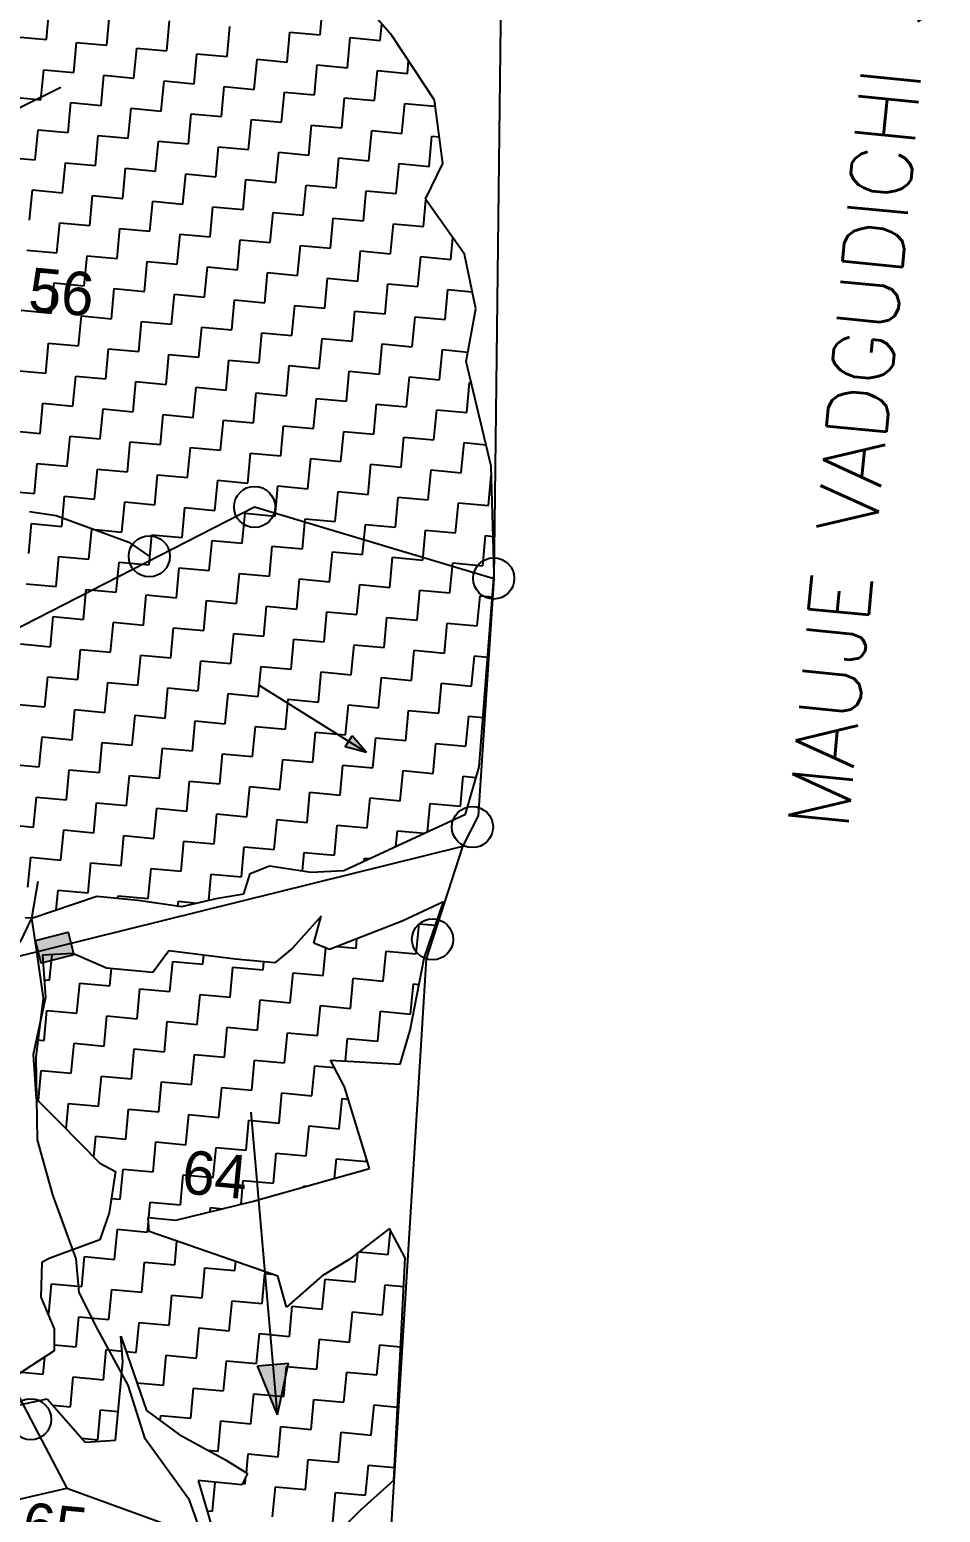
# Model space of a CAD drawing. Header units: metres. Extents: x 284554 to 287504, y 2026012 to 2031182.
# Drawn here: x 286785 to 287174, y 2029447 to 2030080 of the extents above; entities that cross this region are included whole.
import ezdxf
from ezdxf.enums import TextEntityAlignment as Align

# ---------------------------------------------------------------- set-up
doc = ezdxf.new("R2010")
doc.units = ezdxf.units.M
for name, color, linetype in [('LINE_WATER', 4, 'Continuous'), ('POLY_HATCH', 12, 'Continuous'), ('POLY_PARCEL', 6, 'Continuous'), ('TEXT_MAPOUT', 7, 'Continuous'), ('TEXT_PARCEL', 7, 'Continuous'), ('V_BOUND_LINE', 7, 'Continuous')]:
    doc.layers.add(name, color=color, linetype=linetype)
doc.styles.get("Standard").update_dxf_attribs({"font": 'simplex.shx'})
doc.styles.add('TEXT_MAP', font='')
doc.styles.get('TEXT_MAP').set_extended_font_data('Kruti Dev 050')

msp = doc.modelspace()

# ---------------------------------------------------------------- hatches: boundary and pattern name
h = msp.add_hatch(color=256)
h.paths.add_polyline_path([(286920.96, 2029776.45), (286919.5, 2029774.12), (286928.58, 2029771.68)])
h.paths.add_polyline_path([(286928.58, 2029771.68), (286922.42, 2029778.78), (286920.96, 2029776.45)])
msp.add_hatch(color=256).paths.add_polyline_path([(286787.28, 2029691.46), (286789.67, 2029681.82), (286803.61, 2029685.28), (286801.21, 2029694.92)])
h = msp.add_hatch(color=256)
h.paths.add_polyline_path([(286888.68, 2029510.34), (286882.12, 2029509.77), (286890.54, 2029488.9)])
h.paths.add_polyline_path([(286890.54, 2029488.9), (286895.24, 2029510.91), (286888.68, 2029510.34)])

# ---------------------------------------------------------------- linework, layer by layer
for points in [[(286681.96, 2029998.22), (286798.15, 2030055.81)], [(286928.58, 2029771.68), (286882.67, 2029800.42)], [(286919.5, 2029774.12), (286922.42, 2029778.78)], [(286928.58, 2029771.68), (286919.5, 2029774.12)], [(286928.58, 2029771.68), (286922.42, 2029778.78)], [(286890.54, 2029488.9), (286879.34, 2029618.09)], [(286882.12, 2029509.77), (286895.24, 2029510.91)], [(286890.54, 2029488.9), (286882.12, 2029509.77)], [(286890.54, 2029488.9), (286895.24, 2029510.91)]]:
    msp.add_lwpolyline(points)
msp.add_lwpolyline([(286803.61, 2029685.28), (286789.67, 2029681.82), (286787.28, 2029691.46), (286801.21, 2029694.92)], close=True)
for centre in [(286880.82, 2029876.54), (286835.87, 2029855.46), (286982.9, 2029846), (286973.82, 2029739.85), (286956.78, 2029691.91), (286785.26, 2029487.03)]:
    msp.add_circle(centre, 8.78)
at = {"layer": 'LINE_WATER'}
for p, q in [((286784.75, 2029874.54), (286796.11, 2029872.86)), ((286796.11, 2029872.86), (286827.1, 2029861.57)), ((286827.1, 2029861.57), (286835.87, 2029855.46)), ((286785.75, 2029700.99), (286788.51, 2029716.71)), ((286787.63, 2029688.72), (286785.75, 2029700.99)), ((286790.77, 2029666.82), (286787.63, 2029688.72)), ((286787.55, 2029641.64), (286790.77, 2029666.82)), ((286788.2, 2029606.3), (286787.55, 2029641.64)), ((286794.65, 2029582.8), (286788.2, 2029606.3)), ((286804.63, 2029555.52), (286794.65, 2029582.8)), ((286805.88, 2029541.15), (286804.63, 2029555.52)), ((286813.91, 2029525.28), (286805.88, 2029541.15)), ((286826.82, 2029501.61), (286813.91, 2029525.28)), ((286834.15, 2029478.63), (286826.82, 2029501.61)), ((286853.06, 2029452.47), (286834.15, 2029478.63)), ((286859.91, 2029433.28), (286853.06, 2029452.47))]:
    msp.add_line(p, q, dxfattribs=at)
at = {"layer": 'POLY_HATCH'}
for p, q in [((286939.37, 2030077.81), (286918.73, 2030101.6)), ((286957.68, 2030050.26), (286939.37, 2030077.81)), ((286961.11, 2030023.11), (286957.68, 2030050.26)), ((286953.72, 2030007.9), (286961.11, 2030023.11)), ((286970.43, 2029984.47), (286953.72, 2030007.9)), ((286975.21, 2029961.17), (286970.43, 2029984.47)), ((286971.12, 2029938.7), (286975.21, 2029961.17)), ((286981.86, 2029893.97), (286971.12, 2029938.7)), ((286983.1, 2029848.17), (286981.86, 2029893.97)), ((286976.72, 2029765.63), (286983.1, 2029848.17)), ((286970.84, 2029745.31), (286976.72, 2029765.63)), ((286918.88, 2029721.34), (286970.84, 2029745.31)), ((286878.99, 2029720.1), (286887.25, 2029723.31)), ((286887.25, 2029723.31), (286904.9, 2029720.66)), ((286876.19, 2029711.42), (286878.99, 2029720.1)), ((286904.9, 2029720.66), (286918.88, 2029721.34)), ((286785.73, 2029700.99), (286813.45, 2029710.33)), ((286813.45, 2029710.33), (286831.19, 2029708.67)), ((286865.08, 2029709.48), (286876.19, 2029711.42)), ((286831.19, 2029708.67), (286849.83, 2029705.93)), ((286849.83, 2029705.93), (286865.08, 2029709.48)), ((286961.45, 2029707.91), (286943.77, 2029699.63)), ((286953.23, 2029683.84), (286961.45, 2029707.91)), ((286780.77, 2029690.52), (286785.73, 2029700.99)), ((286909.17, 2029701.87), (286896.95, 2029688.1)), ((286906.1, 2029690.23), (286909.17, 2029701.87)), ((286943.77, 2029699.63), (286912.81, 2029687.61)), ((286803.28, 2029685.92), (286790.28, 2029685.15)), ((286790.28, 2029685.15), (286791.58, 2029667.14)), ((286817.61, 2029679.62), (286803.28, 2029685.92)), ((286844.16, 2029687.07), (286837.32, 2029677.77)), ((286872.65, 2029683.42), (286844.16, 2029687.07)), ((286896.95, 2029688.1), (286889.41, 2029681.85)), ((286912.81, 2029687.61), (286906.1, 2029690.23)), ((286837.32, 2029677.77), (286817.61, 2029679.62)), ((286889.41, 2029681.85), (286872.65, 2029683.42)), ((286947.24, 2029653.12), (286953.23, 2029683.84)), ((286791.58, 2029667.14), (286786.32, 2029642.79)), ((286942.9, 2029638.62), (286947.24, 2029653.12)), ((286786.32, 2029642.79), (286787.53, 2029623.8)), ((286919.13, 2029628.92), (286913.24, 2029640.4)), ((286913.24, 2029640.4), (286942.9, 2029638.62)), ((286929.8, 2029594.14), (286919.13, 2029628.92)), ((286787.53, 2029623.8), (286797.55, 2029613.92)), ((286797.55, 2029613.92), (286814.8, 2029596.4)), ((286814.8, 2029596.4), (286821.43, 2029592.8)), ((286821.43, 2029592.8), (286818.78, 2029575.16)), ((286879.75, 2029579.93), (286929.8, 2029594.14)), ((286847.19, 2029572.04), (286879.75, 2029579.93)), ((286818.78, 2029575.16), (286814.72, 2029563.62)), ((286835.8, 2029567.14), (286835.36, 2029573.15)), ((286835.36, 2029573.15), (286847.19, 2029572.04)), ((286863.74, 2029557.58), (286835.8, 2029567.14)), ((286938.34, 2029568.49), (286921.19, 2029555.19)), ((286945.12, 2029555.93), (286938.34, 2029568.49)), ((286814.72, 2029563.62), (286793.1, 2029555.7)), ((286789.96, 2029554.01), (286789.56, 2029539.14)), ((286793.1, 2029555.7), (286789.96, 2029554.01)), ((286890.69, 2029548.1), (286863.74, 2029557.58)), ((286921.19, 2029555.19), (286909.61, 2029548.32)), ((286940.22, 2029460.99), (286945.12, 2029555.93)), ((286894.43, 2029534.83), (286890.69, 2029548.1)), ((286909.61, 2029548.32), (286894.43, 2029534.83)), ((286789.56, 2029539.14), (286795.27, 2029525.69)), ((286795.27, 2029525.69), (286795.31, 2029516.25)), ((286824.63, 2029511.54), (286823.68, 2029522.56)), ((286823.68, 2029522.56), (286834.62, 2029490.74)), ((286795.31, 2029516.25), (286775.2, 2029503.22)), ((286821.5, 2029478.05), (286824.63, 2029511.54)), ((286779.15, 2029492.94), (286792.33, 2029495.68)), ((286792.33, 2029495.68), (286808.51, 2029477.28)), ((286834.62, 2029490.74), (286848.58, 2029480.49)), ((286808.51, 2029477.28), (286821.5, 2029478.05)), ((286848.58, 2029480.49), (286868.45, 2029469.69)), ((286868.45, 2029469.69), (286877.85, 2029463.84)), ((286877.85, 2029463.84), (286875.42, 2029459.1)), ((286875.42, 2029459.1), (286856.69, 2029460.85)), ((286856.69, 2029460.85), (286864.24, 2029435.3)), ((286926.12, 2029448.4), (286940.22, 2029460.99)), ((286915.16, 2029437.5), (286926.12, 2029448.4))]:
    msp.add_line(p, q, dxfattribs=at)
at = {"layer": 'POLY_HATCH', "linetype": 'Continuous'}
for p, q in [((286908.77, 2030078.1), (286909.97, 2030090.94)), ((286792.01, 2030076.06), (286793.21, 2030088.9)), ((286817.69, 2030073.66), (286818.89, 2030086.5)), ((286843.37, 2030071.26), (286844.57, 2030084.1)), ((286779.17, 2030077.26), (286792.01, 2030076.06)), ((286869.05, 2030068.86), (286870.25, 2030081.7)), ((286894.73, 2030066.46), (286895.93, 2030079.3)), ((286895.93, 2030079.3), (286908.77, 2030078.1)), ((286920.41, 2030064.06), (286921.61, 2030076.9)), ((286921.61, 2030076.9), (286934.45, 2030075.7)), ((286934.45, 2030075.7), (286935.1, 2030082.73)), ((286803.65, 2030062.02), (286804.85, 2030074.86)), ((286804.85, 2030074.86), (286817.69, 2030073.66)), ((286829.33, 2030059.62), (286830.53, 2030072.46)), ((286830.53, 2030072.46), (286843.37, 2030071.26)), ((286855.01, 2030057.22), (286856.21, 2030070.06)), ((286856.21, 2030070.06), (286869.05, 2030068.86)), ((286880.69, 2030054.82), (286881.89, 2030067.66)), ((286881.89, 2030067.66), (286894.73, 2030066.46)), ((286906.37, 2030052.42), (286907.57, 2030065.26)), ((286907.57, 2030065.26), (286920.41, 2030064.06)), ((286946.09, 2030061.66), (286946.58, 2030066.96)), ((286789.61, 2030050.38), (286790.81, 2030063.22)), ((286790.81, 2030063.22), (286803.65, 2030062.02)), ((286815.29, 2030047.98), (286816.49, 2030060.82)), ((286816.49, 2030060.82), (286829.33, 2030059.62)), ((286840.97, 2030045.58), (286842.17, 2030058.42)), ((286842.17, 2030058.42), (286855.01, 2030057.22)), ((286932.05, 2030050.03), (286933.25, 2030062.86)), ((286933.25, 2030062.86), (286946.09, 2030061.66)), ((286776.77, 2030051.58), (286789.61, 2030050.38)), ((286866.65, 2030043.18), (286867.85, 2030056.02)), ((286867.85, 2030056.02), (286880.69, 2030054.82)), ((286892.33, 2030040.79), (286893.53, 2030053.62)), ((286893.53, 2030053.62), (286906.37, 2030052.42)), ((286801.25, 2030036.34), (286802.45, 2030049.18)), ((286802.45, 2030049.18), (286815.29, 2030047.98)), ((286826.93, 2030033.95), (286828.13, 2030046.78)), ((286828.13, 2030046.78), (286840.97, 2030045.58)), ((286918.01, 2030038.39), (286919.21, 2030051.23)), ((286919.21, 2030051.23), (286932.05, 2030050.03)), ((286943.69, 2030035.99), (286944.89, 2030048.83)), ((286944.89, 2030048.83), (286957.72, 2030047.63)), ((286957.72, 2030047.63), (286957.85, 2030048.94)), ((286852.61, 2030031.55), (286853.81, 2030044.38)), ((286853.81, 2030044.38), (286866.65, 2030043.18)), ((286878.29, 2030029.15), (286879.49, 2030041.99)), ((286879.49, 2030041.99), (286892.33, 2030040.79)), ((286903.97, 2030026.75), (286905.17, 2030039.59)), ((286905.17, 2030039.59), (286918.01, 2030038.39)), ((286787.21, 2030024.71), (286788.41, 2030037.54)), ((286788.41, 2030037.54), (286801.25, 2030036.34)), ((286812.89, 2030022.31), (286814.09, 2030035.14)), ((286814.09, 2030035.14), (286826.93, 2030033.95)), ((286838.57, 2030019.91), (286839.77, 2030032.75)), ((286839.77, 2030032.75), (286852.61, 2030031.55)), ((286929.65, 2030024.35), (286930.85, 2030037.19)), ((286930.85, 2030037.19), (286943.69, 2030035.99)), ((286955.33, 2030021.95), (286956.53, 2030034.79)), ((286956.53, 2030034.79), (286959.67, 2030034.49)), ((286864.25, 2030017.51), (286865.45, 2030030.35)), ((286865.45, 2030030.35), (286878.29, 2030029.15)), ((286889.93, 2030015.11), (286891.13, 2030027.95)), ((286891.13, 2030027.95), (286903.97, 2030026.75)), ((286774.37, 2030025.9), (286787.21, 2030024.71)), ((286798.85, 2030010.67), (286800.05, 2030023.51)), ((286800.05, 2030023.51), (286812.89, 2030022.31)), ((286824.53, 2030008.27), (286825.73, 2030021.11)), ((286825.73, 2030021.11), (286838.57, 2030019.91)), ((286915.61, 2030012.71), (286916.81, 2030025.55)), ((286916.81, 2030025.55), (286929.65, 2030024.35)), ((286941.29, 2030010.31), (286942.49, 2030023.15)), ((286942.49, 2030023.15), (286955.33, 2030021.95)), ((286850.21, 2030005.87), (286851.41, 2030018.71)), ((286851.41, 2030018.71), (286864.25, 2030017.51)), ((286875.89, 2030003.47), (286877.09, 2030016.31)), ((286877.09, 2030016.31), (286889.93, 2030015.11)), ((286901.57, 2030001.07), (286902.77, 2030013.91)), ((286902.77, 2030013.91), (286915.61, 2030012.71)), ((286784.81, 2029999.03), (286786.01, 2030011.87)), ((286786.01, 2030011.87), (286798.85, 2030010.67)), ((286810.49, 2029996.63), (286811.69, 2030009.47)), ((286811.69, 2030009.47), (286824.53, 2030008.27)), ((286927.25, 2029998.67), (286928.45, 2030011.51)), ((286928.45, 2030011.51), (286941.29, 2030010.31)), ((286952.93, 2029996.27), (286953.98, 2030007.54)), ((286954.08, 2030008.64), (286954.13, 2030009.11)), ((286954.13, 2030009.11), (286954.3, 2030009.09)), ((286836.17, 2029994.23), (286837.37, 2030007.07)), ((286837.37, 2030007.07), (286850.21, 2030005.87)), ((286861.85, 2029991.83), (286863.05, 2030004.67)), ((286863.05, 2030004.67), (286875.89, 2030003.47)), ((286887.53, 2029989.43), (286888.73, 2030002.27)), ((286888.73, 2030002.27), (286901.57, 2030001.07)), ((286796.45, 2029984.99), (286797.65, 2029997.83)), ((286797.65, 2029997.83), (286810.49, 2029996.63)), ((286822.13, 2029982.59), (286823.33, 2029995.43)), ((286823.33, 2029995.43), (286836.17, 2029994.23)), ((286913.21, 2029987.03), (286914.41, 2029999.87)), ((286914.41, 2029999.87), (286927.25, 2029998.67)), ((286938.89, 2029984.63), (286940.09, 2029997.47)), ((286940.09, 2029997.47), (286952.93, 2029996.27)), ((286847.81, 2029980.19), (286849.01, 2029993.03)), ((286849.01, 2029993.03), (286861.85, 2029991.83)), ((286873.49, 2029977.79), (286874.69, 2029990.63)), ((286874.69, 2029990.63), (286887.53, 2029989.43)), ((286899.17, 2029975.39), (286900.37, 2029988.23)), ((286900.37, 2029988.23), (286913.21, 2029987.03)), ((286964.57, 2029982.23), (286965.43, 2029991.48)), ((286783.61, 2029986.19), (286796.45, 2029984.99)), ((286808.09, 2029970.95), (286809.29, 2029983.79)), ((286809.29, 2029983.79), (286822.13, 2029982.59)), ((286924.85, 2029972.99), (286926.05, 2029985.83)), ((286926.05, 2029985.83), (286938.89, 2029984.63)), ((286950.53, 2029970.59), (286951.73, 2029983.43)), ((286951.73, 2029983.43), (286964.57, 2029982.23)), ((286833.77, 2029968.55), (286834.97, 2029981.39)), ((286834.97, 2029981.39), (286847.81, 2029980.19)), ((286859.45, 2029966.15), (286860.65, 2029978.99)), ((286860.65, 2029978.99), (286873.49, 2029977.79)), ((286885.13, 2029963.75), (286886.33, 2029976.59)), ((286886.33, 2029976.59), (286899.17, 2029975.39)), ((286794.05, 2029959.31), (286795.25, 2029972.15)), ((286795.25, 2029972.15), (286808.09, 2029970.95)), ((286819.73, 2029956.91), (286820.93, 2029969.75)), ((286820.93, 2029969.75), (286833.77, 2029968.55)), ((286910.81, 2029961.35), (286912.01, 2029974.19)), ((286912.01, 2029974.19), (286924.85, 2029972.99)), ((286936.49, 2029958.95), (286937.69, 2029971.79)), ((286937.69, 2029971.79), (286950.53, 2029970.59)), ((286962.17, 2029956.55), (286963.37, 2029969.39)), ((286963.37, 2029969.39), (286973.72, 2029968.42)), ((286845.41, 2029954.51), (286846.61, 2029967.35)), ((286846.61, 2029967.35), (286859.45, 2029966.15)), ((286871.09, 2029952.11), (286872.29, 2029964.95)), ((286872.29, 2029964.95), (286885.13, 2029963.75)), ((286781.21, 2029960.51), (286794.05, 2029959.31)), ((286805.69, 2029945.27), (286806.89, 2029958.11)), ((286806.89, 2029958.11), (286819.73, 2029956.91)), ((286896.77, 2029949.71), (286897.97, 2029962.55)), ((286897.97, 2029962.55), (286910.81, 2029961.35)), ((286922.45, 2029947.31), (286923.65, 2029960.15)), ((286923.65, 2029960.15), (286936.49, 2029958.95)), ((286948.13, 2029944.91), (286949.33, 2029957.75)), ((286949.33, 2029957.75), (286962.17, 2029956.55)), ((286831.37, 2029942.87), (286832.57, 2029955.71)), ((286832.57, 2029955.71), (286845.41, 2029954.51)), ((286857.05, 2029940.47), (286858.25, 2029953.31)), ((286858.25, 2029953.31), (286871.09, 2029952.11)), ((286882.73, 2029938.07), (286883.93, 2029950.91)), ((286883.93, 2029950.91), (286896.77, 2029949.71)), ((286791.65, 2029933.63), (286792.85, 2029946.47)), ((286792.85, 2029946.47), (286805.69, 2029945.27)), ((286817.33, 2029931.23), (286818.53, 2029944.07)), ((286818.53, 2029944.07), (286831.37, 2029942.87)), ((286908.41, 2029935.67), (286909.61, 2029948.51)), ((286909.61, 2029948.51), (286922.45, 2029947.31)), ((286934.09, 2029933.27), (286935.29, 2029946.11)), ((286935.29, 2029946.11), (286948.13, 2029944.91)), ((286843.01, 2029928.83), (286844.21, 2029941.67)), ((286844.21, 2029941.67), (286857.05, 2029940.47)), ((286868.69, 2029926.43), (286869.89, 2029939.27)), ((286869.89, 2029939.27), (286882.73, 2029938.07)), ((286959.77, 2029930.87), (286960.97, 2029943.71)), ((286960.97, 2029943.71), (286971.85, 2029942.69)), ((286778.82, 2029934.83), (286791.65, 2029933.63)), ((286803.29, 2029919.59), (286804.49, 2029932.43)), ((286804.49, 2029932.43), (286817.33, 2029931.23)), ((286894.37, 2029924.03), (286895.57, 2029936.87)), ((286895.57, 2029936.87), (286908.41, 2029935.67)), ((286920.05, 2029921.63), (286921.25, 2029934.47)), ((286921.25, 2029934.47), (286934.09, 2029933.27)), ((286945.73, 2029919.23), (286946.93, 2029932.07)), ((286946.93, 2029932.07), (286959.77, 2029930.87)), ((286828.97, 2029917.19), (286830.17, 2029930.03)), ((286830.17, 2029930.03), (286843.01, 2029928.83)), ((286854.65, 2029914.79), (286855.85, 2029927.63)), ((286855.85, 2029927.63), (286868.69, 2029926.43)), ((286880.33, 2029912.39), (286881.53, 2029925.23)), ((286881.53, 2029925.23), (286894.37, 2029924.03)), ((286971.41, 2029916.83), (286972.61, 2029929.67)), ((286972.61, 2029929.67), (286973.3, 2029929.61)), ((286789.25, 2029907.95), (286790.45, 2029920.79)), ((286790.45, 2029920.79), (286803.29, 2029919.59)), ((286906.01, 2029909.99), (286907.21, 2029922.83)), ((286907.21, 2029922.83), (286920.05, 2029921.63)), ((286931.69, 2029907.59), (286932.89, 2029920.43)), ((286932.89, 2029920.43), (286945.73, 2029919.23)), ((286814.93, 2029905.55), (286816.13, 2029918.39)), ((286816.13, 2029918.39), (286828.97, 2029917.19)), ((286840.61, 2029903.15), (286841.81, 2029915.99)), ((286841.81, 2029915.99), (286854.65, 2029914.79)), ((286866.29, 2029900.75), (286867.49, 2029913.59)), ((286867.49, 2029913.59), (286880.33, 2029912.39)), ((286957.37, 2029905.19), (286958.57, 2029918.03)), ((286958.57, 2029918.03), (286971.41, 2029916.83)), ((286776.42, 2029909.15), (286789.25, 2029907.95)), ((286800.89, 2029893.91), (286802.09, 2029906.75)), ((286802.09, 2029906.75), (286814.93, 2029905.55)), ((286891.97, 2029898.35), (286893.17, 2029911.19)), ((286893.17, 2029911.19), (286906.01, 2029909.99)), ((286917.65, 2029895.95), (286918.85, 2029908.79)), ((286918.85, 2029908.79), (286931.69, 2029907.59)), ((286943.33, 2029893.55), (286944.53, 2029906.39)), ((286944.53, 2029906.39), (286957.37, 2029905.19)), ((286826.57, 2029891.51), (286827.77, 2029904.35)), ((286827.77, 2029904.35), (286840.61, 2029903.15)), ((286852.25, 2029889.11), (286853.45, 2029901.95)), ((286853.45, 2029901.95), (286866.29, 2029900.75)), ((286969.01, 2029891.15), (286970.21, 2029903.99)), ((286970.21, 2029903.99), (286979.66, 2029903.11)), ((286786.86, 2029882.27), (286788.06, 2029895.11)), ((286788.06, 2029895.11), (286800.89, 2029893.91)), ((286877.93, 2029886.71), (286879.13, 2029899.55)), ((286879.13, 2029899.55), (286891.97, 2029898.35)), ((286903.61, 2029884.31), (286904.81, 2029897.15)), ((286904.81, 2029897.15), (286917.65, 2029895.95)), ((286929.29, 2029881.91), (286930.49, 2029894.75)), ((286930.49, 2029894.75), (286943.33, 2029893.55)), ((286812.53, 2029879.87), (286813.73, 2029892.71)), ((286813.73, 2029892.71), (286826.57, 2029891.51)), ((286838.21, 2029877.47), (286839.41, 2029890.31)), ((286839.41, 2029890.31), (286852.25, 2029889.11)), ((286863.89, 2029875.07), (286865.09, 2029887.91)), ((286865.09, 2029887.91), (286877.93, 2029886.71)), ((286954.97, 2029879.51), (286956.17, 2029892.35)), ((286956.17, 2029892.35), (286969.01, 2029891.15)), ((286980.65, 2029877.11), (286981.85, 2029889.95)), ((286981.85, 2029889.95), (286981.96, 2029889.94)), ((286774.02, 2029883.47), (286786.86, 2029882.27)), ((286798.49, 2029868.23), (286799.69, 2029881.07)), ((286799.69, 2029881.07), (286812.53, 2029879.87)), ((286889.57, 2029872.67), (286890.77, 2029885.51)), ((286890.77, 2029885.51), (286903.61, 2029884.31)), ((286915.25, 2029870.27), (286916.45, 2029883.11)), ((286916.45, 2029883.11), (286929.29, 2029881.91)), ((286940.93, 2029867.87), (286942.13, 2029880.71)), ((286942.13, 2029880.71), (286954.97, 2029879.51)), ((286824.17, 2029865.83), (286825.37, 2029878.67)), ((286825.37, 2029878.67), (286838.21, 2029877.47)), ((286849.85, 2029863.43), (286851.05, 2029876.27)), ((286851.05, 2029876.27), (286863.89, 2029875.07)), ((286966.61, 2029865.47), (286967.81, 2029878.31)), ((286967.81, 2029878.31), (286980.65, 2029877.11)), ((286784.46, 2029856.59), (286785.66, 2029869.43)), ((286785.66, 2029869.43), (286798.49, 2029868.23)), ((286875.53, 2029861.03), (286876.73, 2029873.87)), ((286876.73, 2029873.87), (286889.57, 2029872.67)), ((286901.21, 2029858.63), (286902.41, 2029871.47)), ((286902.41, 2029871.47), (286915.25, 2029870.27)), ((286926.89, 2029856.24), (286928.09, 2029869.07)), ((286928.09, 2029869.07), (286940.93, 2029867.87)), ((286810.13, 2029854.19), (286811.33, 2029867.03)), ((286811.33, 2029867.03), (286824.17, 2029865.83)), ((286835.81, 2029851.79), (286837.01, 2029864.63)), ((286837.01, 2029864.63), (286849.85, 2029863.43)), ((286861.49, 2029849.39), (286862.69, 2029862.23)), ((286862.69, 2029862.23), (286875.53, 2029861.03)), ((286952.57, 2029853.84), (286953.77, 2029866.67)), ((286953.77, 2029866.67), (286966.61, 2029865.47)), ((286978.25, 2029851.44), (286979.45, 2029864.28)), ((286979.45, 2029864.28), (286982.67, 2029863.97)), ((286796.1, 2029842.55), (286797.3, 2029855.39)), ((286797.3, 2029855.39), (286810.13, 2029854.19)), ((286887.17, 2029847), (286888.37, 2029859.83)), ((286888.37, 2029859.83), (286901.21, 2029858.63)), ((286912.85, 2029844.6), (286914.05, 2029857.43)), ((286914.05, 2029857.43), (286926.89, 2029856.24)), ((286821.77, 2029840.15), (286822.97, 2029852.99)), ((286822.97, 2029852.99), (286835.81, 2029851.79)), ((286847.45, 2029837.76), (286848.65, 2029850.59)), ((286848.65, 2029850.59), (286861.49, 2029849.39)), ((286938.53, 2029842.2), (286939.73, 2029855.04)), ((286939.73, 2029855.04), (286952.57, 2029853.84)), ((286964.21, 2029839.8), (286965.41, 2029852.64)), ((286965.41, 2029852.64), (286978.25, 2029851.44)), ((286783.26, 2029843.75), (286796.1, 2029842.55)), ((286873.13, 2029835.36), (286874.33, 2029848.19)), ((286874.33, 2029848.19), (286887.17, 2029847)), ((286898.81, 2029832.96), (286900.01, 2029845.8)), ((286900.01, 2029845.8), (286912.85, 2029844.6)), ((286924.49, 2029830.56), (286925.69, 2029843.4)), ((286925.69, 2029843.4), (286938.53, 2029842.2)), ((286807.73, 2029828.52), (286808.93, 2029841.35)), ((286808.93, 2029841.35), (286821.77, 2029840.15)), ((286833.41, 2029826.12), (286834.61, 2029838.95)), ((286834.61, 2029838.95), (286847.45, 2029837.76)), ((286859.09, 2029823.72), (286860.29, 2029836.56)), ((286860.29, 2029836.56), (286873.13, 2029835.36)), ((286950.17, 2029828.16), (286951.37, 2029841)), ((286951.37, 2029841), (286964.21, 2029839.8)), ((286975.85, 2029825.76), (286977.05, 2029838.6)), ((286977.05, 2029838.6), (286982.32, 2029838.1)), ((286884.77, 2029821.32), (286885.97, 2029834.16)), ((286885.97, 2029834.16), (286898.81, 2029832.96)), ((286910.45, 2029818.92), (286911.65, 2029831.76)), ((286911.65, 2029831.76), (286924.49, 2029830.56)), ((286793.7, 2029816.88), (286794.9, 2029829.71)), ((286794.9, 2029829.71), (286807.73, 2029828.52)), ((286819.37, 2029814.48), (286820.57, 2029827.32)), ((286820.57, 2029827.32), (286833.41, 2029826.12)), ((286845.05, 2029812.08), (286846.25, 2029824.92)), ((286846.25, 2029824.92), (286859.09, 2029823.72)), ((286936.13, 2029816.52), (286937.33, 2029829.36)), ((286937.33, 2029829.36), (286950.17, 2029828.16)), ((286961.81, 2029814.12), (286963.01, 2029826.96)), ((286963.01, 2029826.96), (286975.85, 2029825.76)), ((286780.86, 2029818.08), (286793.7, 2029816.88)), ((286870.73, 2029809.68), (286871.93, 2029822.52)), ((286871.93, 2029822.52), (286884.77, 2029821.32)), ((286896.41, 2029807.28), (286897.61, 2029820.12)), ((286897.61, 2029820.12), (286910.45, 2029818.92)), ((286922.09, 2029804.88), (286923.29, 2029817.72)), ((286923.29, 2029817.72), (286936.13, 2029816.52)), ((286805.34, 2029802.84), (286806.54, 2029815.68)), ((286806.54, 2029815.68), (286819.37, 2029814.48)), ((286831.01, 2029800.44), (286832.21, 2029813.28)), ((286832.21, 2029813.28), (286845.05, 2029812.08)), ((286947.77, 2029802.48), (286948.97, 2029815.32)), ((286948.97, 2029815.32), (286961.81, 2029814.12)), ((286973.45, 2029800.08), (286974.65, 2029812.92)), ((286974.65, 2029812.92), (286980.33, 2029812.39)), ((286856.69, 2029798.04), (286857.89, 2029810.88)), ((286857.89, 2029810.88), (286870.73, 2029809.68)), ((286882.37, 2029795.64), (286883.57, 2029808.48)), ((286883.57, 2029808.48), (286896.41, 2029807.28)), ((286908.05, 2029793.24), (286909.25, 2029806.08)), ((286909.25, 2029806.08), (286922.09, 2029804.88)), ((286791.3, 2029791.2), (286792.5, 2029804.04)), ((286792.5, 2029804.04), (286805.34, 2029802.84)), ((286816.97, 2029788.8), (286818.17, 2029801.64)), ((286818.17, 2029801.64), (286831.01, 2029800.44)), ((286842.65, 2029786.4), (286843.85, 2029799.24)), ((286843.85, 2029799.24), (286856.69, 2029798.04)), ((286933.73, 2029790.84), (286934.93, 2029803.68)), ((286934.93, 2029803.68), (286947.77, 2029802.48)), ((286959.41, 2029788.44), (286960.61, 2029801.28)), ((286960.61, 2029801.28), (286973.45, 2029800.08)), ((286778.46, 2029792.4), (286791.3, 2029791.2)), ((286868.33, 2029784), (286869.53, 2029796.84)), ((286869.53, 2029796.84), (286882.37, 2029795.64)), ((286894.01, 2029781.6), (286895.21, 2029794.44)), ((286895.21, 2029794.44), (286908.05, 2029793.24)), ((286919.69, 2029779.2), (286920.89, 2029792.04)), ((286920.89, 2029792.04), (286933.73, 2029790.84)), ((286802.94, 2029777.16), (286804.14, 2029790)), ((286804.14, 2029790), (286816.97, 2029788.8)), ((286828.61, 2029774.76), (286829.81, 2029787.6)), ((286829.81, 2029787.6), (286842.65, 2029786.4)), ((286945.37, 2029776.8), (286946.57, 2029789.64)), ((286946.57, 2029789.64), (286959.41, 2029788.44)), ((286971.05, 2029774.4), (286972.25, 2029787.24)), ((286972.25, 2029787.24), (286978.34, 2029786.67)), ((286854.29, 2029772.36), (286855.49, 2029785.2)), ((286855.49, 2029785.2), (286868.33, 2029784)), ((286879.97, 2029769.96), (286881.17, 2029782.8)), ((286881.17, 2029782.8), (286894.01, 2029781.6)), ((286905.65, 2029767.56), (286906.85, 2029780.4)), ((286906.85, 2029780.4), (286919.69, 2029779.2)), ((286788.9, 2029765.52), (286790.1, 2029778.36)), ((286790.1, 2029778.36), (286802.94, 2029777.16)), ((286814.58, 2029763.12), (286815.77, 2029775.96)), ((286815.77, 2029775.96), (286828.61, 2029774.76)), ((286840.25, 2029760.72), (286841.45, 2029773.56)), ((286841.45, 2029773.56), (286854.29, 2029772.36)), ((286931.33, 2029765.16), (286932.53, 2029778)), ((286932.53, 2029778), (286945.37, 2029776.8)), ((286957.01, 2029762.76), (286958.21, 2029775.6)), ((286958.21, 2029775.6), (286971.05, 2029774.4)), ((286776.06, 2029766.72), (286788.9, 2029765.52)), ((286865.93, 2029758.32), (286867.13, 2029771.16)), ((286867.13, 2029771.16), (286879.97, 2029769.96)), ((286891.61, 2029755.92), (286892.81, 2029768.76)), ((286892.81, 2029768.76), (286905.65, 2029767.56)), ((286800.54, 2029751.48), (286801.74, 2029764.32)), ((286801.74, 2029764.32), (286814.58, 2029763.12)), ((286826.21, 2029749.08), (286827.41, 2029761.92)), ((286827.41, 2029761.92), (286840.25, 2029760.72)), ((286917.29, 2029753.52), (286918.49, 2029766.36)), ((286918.49, 2029766.36), (286931.33, 2029765.16)), ((286942.97, 2029751.12), (286944.17, 2029763.96)), ((286944.17, 2029763.96), (286957.01, 2029762.76)), ((286968.65, 2029748.72), (286969.85, 2029761.56)), ((286969.85, 2029761.56), (286975.39, 2029761.04)), ((286851.89, 2029746.68), (286853.09, 2029759.52)), ((286853.09, 2029759.52), (286865.93, 2029758.32)), ((286877.57, 2029744.28), (286878.77, 2029757.12)), ((286878.77, 2029757.12), (286891.61, 2029755.92)), ((286903.25, 2029741.88), (286904.45, 2029754.72)), ((286904.45, 2029754.72), (286917.29, 2029753.52)), ((286786.5, 2029739.84), (286787.7, 2029752.68)), ((286787.7, 2029752.68), (286800.54, 2029751.48)), ((286812.18, 2029737.44), (286813.38, 2029750.28)), ((286813.38, 2029750.28), (286826.21, 2029749.08)), ((286837.85, 2029735.04), (286839.05, 2029747.88)), ((286839.05, 2029747.88), (286851.89, 2029746.68)), ((286928.93, 2029739.48), (286930.13, 2029752.32)), ((286930.13, 2029752.32), (286942.97, 2029751.12)), ((286954.68, 2029737.85), (286955.81, 2029749.92)), ((286955.81, 2029749.92), (286968.65, 2029748.72)), ((286863.53, 2029732.64), (286864.73, 2029745.48)), ((286864.73, 2029745.48), (286877.57, 2029744.28)), ((286889.21, 2029730.24), (286890.41, 2029743.08)), ((286890.41, 2029743.08), (286903.25, 2029741.88)), ((286773.66, 2029741.04), (286786.5, 2029739.84)), ((286798.14, 2029725.8), (286799.34, 2029738.64)), ((286799.34, 2029738.64), (286812.18, 2029737.44)), ((286823.82, 2029723.4), (286825.01, 2029736.24)), ((286825.01, 2029736.24), (286837.85, 2029735.04)), ((286914.89, 2029727.84), (286916.09, 2029740.68)), ((286916.09, 2029740.68), (286928.93, 2029739.48)), ((286941.15, 2029731.61), (286941.77, 2029738.28)), ((286941.77, 2029738.28), (286953.28, 2029737.21)), ((286849.49, 2029721), (286850.69, 2029733.84)), ((286850.69, 2029733.84), (286863.53, 2029732.64)), ((286875.17, 2029718.6), (286876.37, 2029731.44)), ((286876.37, 2029731.44), (286889.21, 2029730.24)), ((286901.32, 2029721.2), (286902.05, 2029729.04)), ((286902.05, 2029729.04), (286914.89, 2029727.84)), ((286784.1, 2029714.16), (286785.3, 2029727)), ((286785.3, 2029727), (286798.14, 2029725.8)), ((286809.78, 2029711.76), (286810.98, 2029724.6)), ((286810.98, 2029724.6), (286823.82, 2029723.4)), ((286927.61, 2029725.37), (286927.73, 2029726.64)), ((286927.73, 2029726.64), (286929.93, 2029726.44)), ((286835.45, 2029709.36), (286836.65, 2029722.2)), ((286836.65, 2029722.2), (286849.49, 2029721)), ((286861.29, 2029708.6), (286862.33, 2029719.8)), ((286862.33, 2029719.8), (286875.17, 2029718.6)), ((286796.15, 2029704.5), (286796.94, 2029712.96)), ((286796.94, 2029712.96), (286809.78, 2029711.76)), ((286822.51, 2029709.48), (286822.62, 2029710.56)), ((286822.62, 2029710.56), (286835.45, 2029709.36)), ((286848.11, 2029706.19), (286848.29, 2029708.16)), ((286848.29, 2029708.16), (286856.23, 2029707.42)), ((286782.9, 2029701.32), (286785.88, 2029701.04)), ((286949.81, 2029685.72), (286951.01, 2029698.56)), ((286951.01, 2029698.56), (286958.03, 2029697.91)), ((286924.13, 2029688.12), (286924.51, 2029692.15)), ((286793.34, 2029674.44), (286794.36, 2029685.39)), ((286858.73, 2029681.28), (286859.1, 2029685.16)), ((286910.09, 2029676.48), (286911.19, 2029688.25)), ((286916.07, 2029688.88), (286924.13, 2029688.12)), ((286935.77, 2029674.08), (286936.97, 2029686.92)), ((286936.97, 2029686.92), (286949.81, 2029685.72)), ((286819.02, 2029672.04), (286819.71, 2029679.42)), ((286844.69, 2029669.64), (286845.89, 2029682.48)), ((286845.89, 2029682.48), (286858.73, 2029681.28)), ((286870.37, 2029667.24), (286871.57, 2029680.08)), ((286871.57, 2029680.08), (286884.41, 2029678.88)), ((286884.41, 2029678.88), (286884.73, 2029682.29)), ((286791.04, 2029674.66), (286793.34, 2029674.44)), ((286804.98, 2029660.4), (286806.18, 2029673.24)), ((286806.18, 2029673.24), (286819.02, 2029672.04)), ((286896.05, 2029664.84), (286897.25, 2029677.68)), ((286897.25, 2029677.68), (286910.09, 2029676.48)), ((286921.73, 2029662.44), (286922.93, 2029675.28)), ((286922.93, 2029675.28), (286935.77, 2029674.08)), ((286947.41, 2029660.05), (286948.61, 2029672.88)), ((286948.61, 2029672.88), (286951.05, 2029672.66)), ((286830.66, 2029658), (286831.86, 2029670.84)), ((286831.86, 2029670.84), (286844.69, 2029669.64)), ((286856.33, 2029655.6), (286857.53, 2029668.44)), ((286857.53, 2029668.44), (286870.37, 2029667.24)), ((286882.01, 2029653.2), (286883.21, 2029666.04)), ((286883.21, 2029666.04), (286896.05, 2029664.84)), ((286790.94, 2029648.76), (286792.14, 2029661.6)), ((286792.14, 2029661.6), (286804.98, 2029660.4)), ((286816.62, 2029646.36), (286817.82, 2029659.2)), ((286817.82, 2029659.2), (286830.66, 2029658)), ((286907.69, 2029650.81), (286908.89, 2029663.64)), ((286908.89, 2029663.64), (286921.73, 2029662.44)), ((286933.37, 2029648.41), (286934.57, 2029661.24)), ((286934.57, 2029661.24), (286947.41, 2029660.05)), ((286842.3, 2029643.96), (286843.49, 2029656.8)), ((286843.49, 2029656.8), (286856.33, 2029655.6)), ((286867.97, 2029641.57), (286869.17, 2029654.4)), ((286869.17, 2029654.4), (286882.01, 2029653.2)), ((286787.68, 2029649.07), (286790.94, 2029648.76)), ((286802.58, 2029634.72), (286803.78, 2029647.56)), ((286803.78, 2029647.56), (286816.62, 2029646.36)), ((286893.65, 2029639.17), (286894.85, 2029652)), ((286894.85, 2029652), (286907.69, 2029650.81)), ((286919.64, 2029640.02), (286920.53, 2029649.61)), ((286920.53, 2029649.61), (286933.37, 2029648.41)), ((286828.26, 2029632.33), (286829.46, 2029645.16)), ((286829.46, 2029645.16), (286842.3, 2029643.96)), ((286853.93, 2029629.93), (286855.13, 2029642.76)), ((286855.13, 2029642.76), (286867.97, 2029641.57)), ((286879.61, 2029627.53), (286880.81, 2029640.37)), ((286880.81, 2029640.37), (286893.65, 2029639.17)), ((286788.54, 2029623.09), (286789.74, 2029635.92)), ((286789.74, 2029635.92), (286802.58, 2029634.72)), ((286905.29, 2029625.13), (286906.49, 2029637.97)), ((286906.49, 2029637.97), (286914.89, 2029637.18)), ((286814.22, 2029620.69), (286815.42, 2029633.52)), ((286815.42, 2029633.52), (286828.26, 2029632.33)), ((286839.9, 2029618.29), (286841.1, 2029631.13)), ((286841.1, 2029631.13), (286853.93, 2029629.93)), ((286865.57, 2029615.89), (286866.77, 2029628.73)), ((286866.77, 2029628.73), (286879.61, 2029627.53)), ((286788.22, 2029623.11), (286788.54, 2029623.09)), ((286800.37, 2029611.05), (286801.38, 2029621.89)), ((286801.38, 2029621.89), (286814.22, 2029620.69)), ((286891.25, 2029613.49), (286892.45, 2029626.33)), ((286892.45, 2029626.33), (286905.29, 2029625.13)), ((286916.93, 2029611.09), (286918.13, 2029623.93)), ((286918.13, 2029623.93), (286920.73, 2029623.68)), ((286825.86, 2029606.65), (286827.06, 2029619.49)), ((286827.06, 2029619.49), (286839.9, 2029618.29)), ((286851.54, 2029604.25), (286852.73, 2029617.09)), ((286852.73, 2029617.09), (286865.57, 2029615.89)), ((286877.21, 2029601.85), (286878.41, 2029614.69)), ((286878.41, 2029614.69), (286891.25, 2029613.49)), ((286902.89, 2029599.45), (286904.09, 2029612.29)), ((286904.09, 2029612.29), (286916.93, 2029611.09)), ((286812.19, 2029599.05), (286813.02, 2029607.85)), ((286813.02, 2029607.85), (286825.86, 2029606.65)), ((286837.5, 2029592.61), (286838.7, 2029605.45)), ((286838.7, 2029605.45), (286851.54, 2029604.25)), ((286863.17, 2029590.21), (286864.37, 2029603.05)), ((286864.37, 2029603.05), (286877.21, 2029601.85)), ((286888.85, 2029587.81), (286890.05, 2029600.65)), ((286890.05, 2029600.65), (286902.89, 2029599.45)), ((286914.95, 2029589.92), (286915.73, 2029598.25)), ((286915.73, 2029598.25), (286928.57, 2029597.05)), ((286928.57, 2029597.05), (286928.65, 2029597.88)), ((286823.46, 2029580.97), (286824.66, 2029593.81)), ((286824.66, 2029593.81), (286837.5, 2029592.61)), ((286849.14, 2029578.57), (286850.34, 2029591.41)), ((286850.34, 2029591.41), (286863.17, 2029590.21)), ((286875.06, 2029578.8), (286876.01, 2029589.01)), ((286876.01, 2029589.01), (286888.85, 2029587.81)), ((286901.65, 2029586.15), (286901.69, 2029586.61)), ((286901.69, 2029586.61), (286902.88, 2029586.5)), ((286819.7, 2029581.32), (286823.46, 2029580.97)), ((286835.67, 2029573.12), (286836.3, 2029579.77)), ((286836.3, 2029579.77), (286849.14, 2029578.57)), ((286861.81, 2029575.58), (286861.97, 2029577.37)), ((286861.97, 2029577.37), (286867.17, 2029576.88)), ((286835.1, 2029566.93), (286835.5, 2029571.25)), ((286821.06, 2029555.29), (286822.26, 2029568.13)), ((286822.26, 2029568.13), (286835.1, 2029566.93)), ((286937.81, 2029557.33), (286938.78, 2029567.68)), ((286846.74, 2029552.89), (286847.69, 2029563.07)), ((286923.77, 2029545.69), (286924.93, 2029558.09)), ((286925.44, 2029558.49), (286937.81, 2029557.33)), ((286807.02, 2029543.65), (286808.22, 2029556.49)), ((286808.22, 2029556.49), (286821.06, 2029555.29)), ((286832.7, 2029541.25), (286833.9, 2029554.09)), ((286833.9, 2029554.09), (286846.74, 2029552.89)), ((286858.38, 2029538.85), (286859.58, 2029551.69)), ((286859.58, 2029551.69), (286872.41, 2029550.49)), ((286872.41, 2029550.49), (286872.78, 2029554.4)), ((286884.05, 2029536.45), (286885.25, 2029549.29)), ((286885.25, 2029549.29), (286888.06, 2029549.03)), ((286909.73, 2029534.05), (286910.93, 2029546.89)), ((286910.93, 2029546.89), (286923.77, 2029545.69)), ((286792.98, 2029532.01), (286794.18, 2029544.85)), ((286794.18, 2029544.85), (286807.02, 2029543.65)), ((286818.66, 2029529.61), (286819.86, 2029542.45)), ((286819.86, 2029542.45), (286832.7, 2029541.25)), ((286844.34, 2029527.21), (286845.54, 2029540.05)), ((286845.54, 2029540.05), (286858.38, 2029538.85)), ((286935.41, 2029531.65), (286936.61, 2029544.49)), ((286936.61, 2029544.49), (286944.49, 2029543.75)), ((286870.01, 2029524.81), (286871.21, 2029537.65)), ((286871.21, 2029537.65), (286884.05, 2029536.45)), ((286895.69, 2029522.41), (286896.89, 2029535.25)), ((286896.89, 2029535.25), (286909.73, 2029534.05)), ((286921.37, 2029520.01), (286922.57, 2029532.85)), ((286922.57, 2029532.85), (286935.41, 2029531.65)), ((286792.57, 2029532.05), (286792.98, 2029532.01)), ((286804.62, 2029517.97), (286805.82, 2029530.81)), ((286805.82, 2029530.81), (286818.66, 2029529.61)), ((286830.3, 2029515.57), (286831.5, 2029528.41)), ((286831.5, 2029528.41), (286844.34, 2029527.21)), ((286855.98, 2029513.17), (286857.18, 2029526.01)), ((286857.18, 2029526.01), (286870.01, 2029524.81)), ((286881.65, 2029510.77), (286882.85, 2029523.61)), ((286882.85, 2029523.61), (286895.69, 2029522.41)), ((286907.33, 2029508.37), (286908.53, 2029521.21)), ((286908.53, 2029521.21), (286921.37, 2029520.01)), ((286790.58, 2029506.33), (286791.26, 2029513.63)), ((286795.3, 2029518.84), (286804.62, 2029517.97)), ((286816.26, 2029503.93), (286817.46, 2029516.77)), ((286817.46, 2029516.77), (286824.23, 2029516.14)), ((286825.94, 2029515.98), (286830.3, 2029515.57)), ((286841.94, 2029501.53), (286843.14, 2029514.37)), ((286843.14, 2029514.37), (286855.98, 2029513.17)), ((286933.01, 2029505.97), (286934.21, 2029518.81)), ((286934.21, 2029518.81), (286943.16, 2029517.98)), ((286781.33, 2029507.2), (286790.58, 2029506.33)), ((286867.62, 2029499.13), (286868.82, 2029511.97)), ((286868.82, 2029511.97), (286881.65, 2029510.77)), ((286893.29, 2029496.73), (286894.49, 2029509.57)), ((286894.49, 2029509.57), (286907.33, 2029508.37)), ((286918.97, 2029494.33), (286920.17, 2029507.17)), ((286920.17, 2029507.17), (286933.01, 2029505.97)), ((286802.22, 2029492.29), (286803.42, 2029505.13)), ((286803.42, 2029505.13), (286816.26, 2029503.93)), ((286830.54, 2029502.6), (286841.94, 2029501.53)), ((286853.58, 2029487.49), (286854.78, 2029500.33)), ((286854.78, 2029500.33), (286867.62, 2029499.13)), ((286879.25, 2029485.09), (286880.45, 2029497.93)), ((286880.45, 2029497.93), (286893.29, 2029496.73)), ((286904.93, 2029482.69), (286906.13, 2029495.53)), ((286906.13, 2029495.53), (286918.97, 2029494.33)), ((286794.69, 2029493), (286802.22, 2029492.29)), ((286813.86, 2029478.25), (286815.06, 2029491.09)), ((286815.06, 2029491.09), (286822.66, 2029490.38)), ((286840.52, 2029486.4), (286840.74, 2029488.69)), ((286840.74, 2029488.69), (286853.58, 2029487.49)), ((286930.61, 2029480.29), (286931.81, 2029493.13)), ((286931.81, 2029493.13), (286941.83, 2029492.2)), ((286865.22, 2029473.45), (286866.42, 2029486.29)), ((286866.42, 2029486.29), (286879.25, 2029485.09)), ((286890.89, 2029471.05), (286892.09, 2029483.89)), ((286892.09, 2029483.89), (286904.93, 2029482.69)), ((286807.09, 2029478.89), (286813.86, 2029478.25)), ((286916.57, 2029468.65), (286917.77, 2029481.49)), ((286917.77, 2029481.49), (286930.61, 2029480.29)), ((286860.75, 2029473.87), (286865.22, 2029473.45)), ((286877.3, 2029464.18), (286878.06, 2029472.25)), ((286878.06, 2029472.25), (286890.89, 2029471.05)), ((286902.53, 2029457.01), (286903.73, 2029469.85)), ((286903.73, 2029469.85), (286916.57, 2029468.65)), ((286928.21, 2029454.62), (286929.41, 2029467.45)), ((286929.41, 2029467.45), (286940.5, 2029466.42)), ((286862.82, 2029447.77), (286863.97, 2029460.17)), ((286875.64, 2029459.53), (286876.86, 2029459.41)), ((286876.86, 2029459.41), (286877.14, 2029462.46)), ((286888.49, 2029445.38), (286889.69, 2029458.21)), ((286889.69, 2029458.21), (286902.53, 2029457.01)), ((286914.17, 2029442.98), (286915.37, 2029455.81)), ((286915.37, 2029455.81), (286928.21, 2029454.62)), ((286860.49, 2029447.99), (286862.82, 2029447.77))]:
    msp.add_line(p, q, dxfattribs=at)
at = {"layer": 'POLY_PARCEL'}
for p, q in [((286625.46, 2029745.77), (286880.82, 2029876.54)), ((286880.82, 2029876.54), (286982.9, 2029846)), ((286969.58, 2029731.58), (286778.37, 2029684.14)), ((286779.2, 2029498.65), (286800.61, 2029457.6)), ((286769.14, 2029450.29), (286800.61, 2029457.6)), ((286800.61, 2029457.6), (286841.85, 2029442.71))]:
    msp.add_line(p, q, dxfattribs=at)
at = {"layer": 'V_BOUND_LINE'}
for p, q in [((286986.86, 2030168), (286982.9, 2029846)), ((286982.9, 2029846), (286976.3, 2029744.7)), ((286976.3, 2029744.7), (286969.58, 2029731.58)), ((286969.58, 2029731.58), (286954.09, 2029683.56)), ((286954.09, 2029683.56), (286937.83, 2029421.24))]:
    msp.add_line(p, q, dxfattribs=at)

# ---------------------------------------------------------------- texts
at = {"layer": 'TEXT_MAPOUT'}
msp.add_text('MAUJE VADGUDICHI SHIV', height=25.7906, rotation=84.45241, dxfattribs=at).set_placement((287133.98, 2029738.05))
at = {"layer": 'TEXT_PARCEL', "style": 'TEXT_MAP'}
for s, p in [('56', (286797.56, 2029959.12)), ('64', (286863.06, 2029582.28)), ('65', (286794.84, 2029431.88))]:
    msp.add_text(s, height=18.569, rotation=354.66138, dxfattribs=at).set_placement(p, align=Align.CENTER)

doc.saveas('drawing.dxf')
